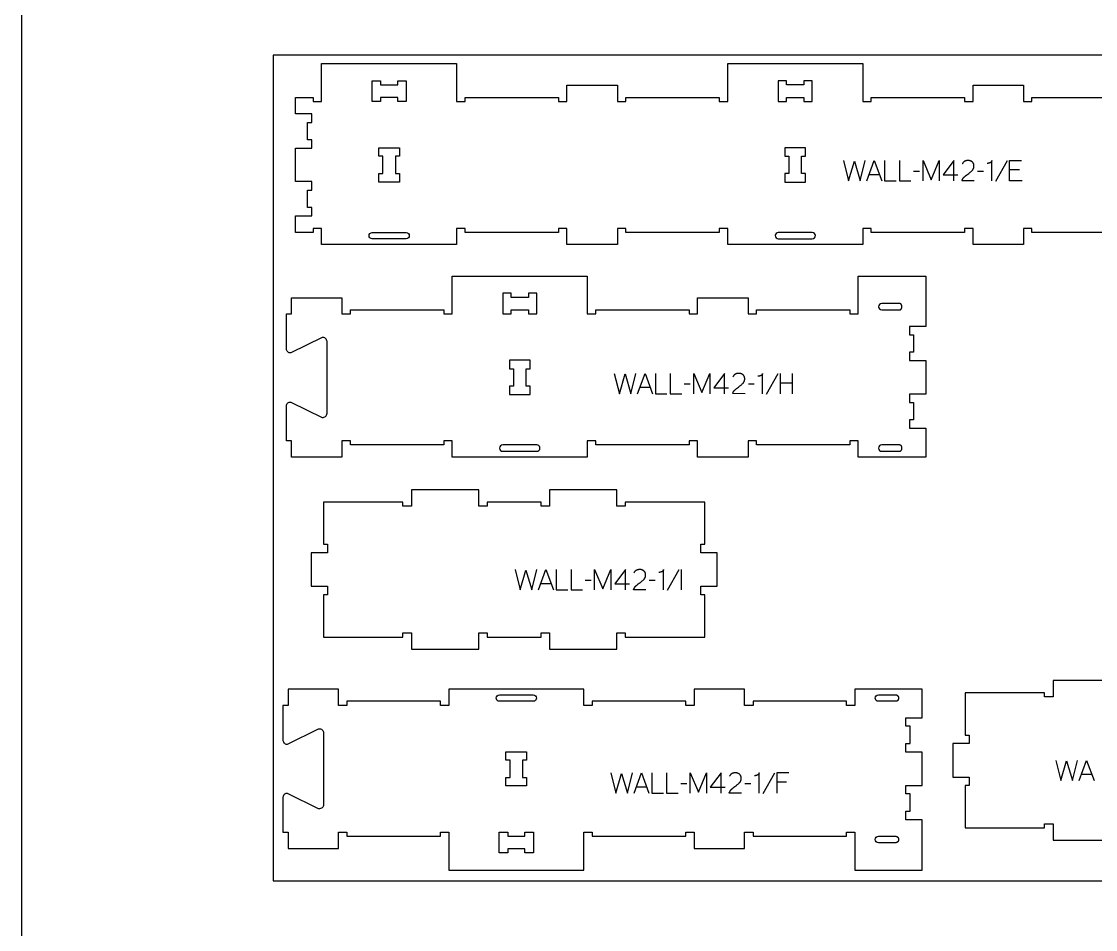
# Model space of a CAD drawing. Extents: x 0 to 4485, y 0 to 10771.
# Drawn here: x 0 to 1587, y 4278 to 5619 of the extents above; entities that cross this region are included whole.
import ezdxf

# ---------------------------------------------------------------- set-up
doc = ezdxf.new("R2010")
doc.units = 0
for name, color, linetype in [('0_SHEET_SPRUCEPLY_2440X122', 1, 'CONTINUOUS'), ('1_ANYTOOL_1MMDEEP_LABELS_S', 2, 'CONTINUOUS'), ('3_ANYTOOL_CUTTHROUGH_INSID', 4, 'CONTINUOUS'), ('4_ANYTOOL_CUTTHROUGH_OUTSI', 5, 'CONTINUOUS'), ('DONOTCUT', 7, 'CONTINUOUS')]:
    doc.layers.add(name, color=color, linetype=linetype)

msp = doc.modelspace()

# ---------------------------------------------------------------- linework, layer by layer
at = {"layer": '0_SHEET_SPRUCEPLY_2440X122'}
msp.add_lwpolyline([(371.7, 5569.4), (371.7, 4349.4), (2811.7, 4349.4), (2811.7, 5569.4)], close=True, dxfattribs=at)
at = {"layer": '1_ANYTOOL_1MMDEEP_LABELS_S', "color": 2}
for points in [[(1214.5, 5414), (1222.2, 5384), (1230.6, 5413.1), (1239.1, 5384), (1246.6, 5414)], [(1249.2, 5384), (1260.1, 5414), (1271.1, 5384)], [(1275.4, 5414), (1275.4, 5384), (1292.5, 5384)], [(1297.2, 5414), (1297.2, 5384), (1314.3, 5384)], [(1332.1, 5384), (1332.1, 5414), (1344.1, 5385.6), (1356.1, 5413.8), (1356.1, 5384)], [(1377.7, 5384), (1377.7, 5414), (1361.7, 5392.6)], [(1407.9, 5384), (1389.6, 5384.1), (1389.8, 5384.5), (1389.8, 5384.7), (1389.9, 5385), (1390, 5385.2), (1390.1, 5385.4), (1390.2, 5385.6), (1390.3, 5385.8), (1390.4, 5386), (1390.5, 5386.2), (1390.6, 5386.4), (1390.7, 5386.6), (1390.8, 5386.8), (1390.9, 5387), (1391.1, 5387.2), (1391.2, 5387.4), (1391.3, 5387.6), (1391.4, 5387.8), (1391.6, 5388), (1391.7, 5388.2), (1391.9, 5388.4), (1392, 5388.5), (1392.1, 5388.7), (1392.3, 5388.9), (1392.5, 5389.1), (1392.6, 5389.2), (1392.8, 5389.4), (1393, 5389.6), (1393.1, 5389.7), (1393.3, 5389.9), (1393.7, 5390.2), (1395.1, 5391.4), (1396.6, 5392.6), (1398.1, 5393.8), (1399.7, 5394.9), (1400.4, 5395.5), (1401.1, 5396), (1401.9, 5396.6), (1402.5, 5397.2), (1403.2, 5397.8), (1403.9, 5398.4), (1404.5, 5399), (1405.1, 5399.6), (1405.2, 5399.8), (1405.4, 5399.9), (1405.5, 5400.1), (1405.6, 5400.2), (1405.8, 5400.4), (1405.9, 5400.6), (1406, 5400.8), (1406.1, 5400.9), (1406.2, 5401.1), (1406.3, 5401.3), (1406.4, 5401.5), (1406.5, 5401.6), (1406.6, 5401.8), (1406.7, 5402), (1406.8, 5402.2), (1406.8, 5402.4), (1406.9, 5402.6), (1407, 5402.8), (1407, 5403), (1407.1, 5403.2), (1407.2, 5403.4), (1407.2, 5403.6), (1407.2, 5403.8), (1407.3, 5404), (1407.3, 5404.2), (1407.4, 5404.4), (1407.4, 5404.6), (1407.4, 5404.8), (1407.4, 5405.1), (1407.4, 5405.3), (1407.4, 5405.5), (1407.4, 5405.7), (1407.4, 5406), (1407.4, 5406.2), (1407.4, 5406.5), (1407.4, 5406.7), (1407.4, 5406.9), (1407.3, 5407.2), (1407.3, 5407.4), (1407.3, 5407.6), (1407.2, 5407.9), (1407.2, 5408.1), (1407.1, 5408.3), (1407.1, 5408.5), (1407, 5408.7), (1407, 5408.9), (1406.9, 5409.1), (1406.8, 5409.3), (1406.7, 5409.5), (1406.6, 5409.7), (1406.5, 5409.8), (1406.4, 5410), (1406.3, 5410.2), (1406.2, 5410.4), (1406.1, 5410.5), (1406, 5410.7), (1405.9, 5410.9), (1405.8, 5411), (1405.6, 5411.2), (1405.5, 5411.3), (1405.4, 5411.5), (1405.2, 5411.6), (1405.1, 5411.7), (1404.9, 5411.9), (1404.7, 5412), (1404.6, 5412.1), (1404.4, 5412.2), (1404.3, 5412.4), (1404.1, 5412.5), (1403.9, 5412.6), (1403.7, 5412.7), (1403.6, 5412.8), (1403.4, 5412.9), (1403.2, 5413), (1403, 5413.1), (1402.8, 5413.1), (1402.6, 5413.2), (1402.4, 5413.3), (1402.2, 5413.4), (1402, 5413.4), (1401.8, 5413.5), (1401.6, 5413.6), (1401.4, 5413.6), (1401.2, 5413.7), (1401, 5413.7), (1400.8, 5413.8), (1400.6, 5413.8), (1400.4, 5413.8), (1400.1, 5413.9), (1399.9, 5413.9), (1399.7, 5413.9), (1399.5, 5413.9), (1399.2, 5413.9), (1399, 5414), (1398.5, 5414), (1398.2, 5414), (1397.8, 5413.9), (1397.4, 5413.9), (1397.1, 5413.9), (1396.8, 5413.8), (1396.4, 5413.8), (1396.1, 5413.7), (1395.8, 5413.6), (1395.5, 5413.6), (1395.3, 5413.5), (1395.2, 5413.5), (1395, 5413.4), (1394.8, 5413.4), (1394.7, 5413.3), (1394.6, 5413.2), (1394.4, 5413.2), (1394.3, 5413.1), (1394.1, 5413.1), (1394, 5413), (1393.8, 5412.9), (1393.7, 5412.8), (1393.6, 5412.8), (1393.4, 5412.7), (1393.3, 5412.6), (1393.2, 5412.5), (1393.1, 5412.4), (1392.9, 5412.4), (1392.8, 5412.3), (1392.7, 5412.2), (1392.6, 5412.1), (1392.4, 5412), (1392.3, 5411.9), (1392.2, 5411.8), (1392.1, 5411.7), (1392, 5411.6), (1391.9, 5411.4), (1391.7, 5411.3), (1391.6, 5411.2), (1391.5, 5411.1), (1391.4, 5411), (1391.3, 5410.9), (1391.1, 5410.6), (1390.9, 5410.3), (1390.7, 5410.1), (1390.5, 5409.8), (1390.4, 5409.5), (1390.2, 5409.2), (1390, 5408.9)], [(1433.7, 5384), (1433.7, 5414), (1433.7, 5413.9), (1433.7, 5413.7), (1433.7, 5413.6), (1433.6, 5413.4), (1433.6, 5413.3), (1433.6, 5413.1), (1433.5, 5413), (1433.5, 5412.9), (1433.4, 5412.8), (1433.4, 5412.6), (1433.3, 5412.6), (1433.3, 5412.5), (1433.3, 5412.4), (1433.2, 5412.4), (1433.2, 5412.3), (1433.2, 5412.3), (1433.1, 5412.2), (1433.1, 5412.2), (1433.1, 5412.1), (1433, 5412), (1433, 5412), (1432.9, 5411.9), (1432.9, 5411.9), (1432.9, 5411.8), (1432.8, 5411.8), (1432.8, 5411.7), (1432.7, 5411.7), (1432.7, 5411.6), (1432.6, 5411.6), (1432.6, 5411.5), (1432.5, 5411.5), (1432.5, 5411.4), (1432.4, 5411.3), (1432.3, 5411.3), (1432.2, 5411.2), (1432.1, 5411.1), (1431.9, 5411), (1431.8, 5410.9), (1431.7, 5410.9), (1431.6, 5410.8), (1431.4, 5410.7), (1431.3, 5410.7), (1431.1, 5410.6), (1430.8, 5410.5), (1430.6, 5410.4), (1430.3, 5410.3), (1430, 5410.2), (1429.7, 5410.1), (1429.4, 5410), (1429.2, 5409.9), (1428.9, 5409.9), (1428.6, 5409.8), (1428.3, 5409.8), (1428.1, 5409.7), (1427.8, 5409.7), (1427.5, 5409.7), (1427.3, 5409.7), (1427, 5409.6), (1426.8, 5409.6)], [(1456.5, 5413.5), (1439.3, 5382.7)], [(1478.8, 5384), (1459.9, 5384), (1459.9, 5414), (1477.7, 5414)], [(1327, 5397.9), (1318.2, 5397.8)], [(1421.6, 5397.9), (1412.8, 5397.8)], [(1474.5, 5400), (1459.9, 5400)], [(1252.7, 5393.5), (1267.6, 5393.5)], [(1361.7, 5392.6), (1383.5, 5392.6)], [(875.7, 5099.4), (883.4, 5069.4), (891.8, 5098.5), (900.3, 5069.4), (907.8, 5099.4)], [(910.4, 5069.4), (921.3, 5099.4), (932.3, 5069.4)], [(936.6, 5099.4), (936.6, 5069.4), (953.7, 5069.4)], [(958.4, 5099.4), (958.4, 5069.4), (975.5, 5069.4)], [(993.3, 5069.4), (993.3, 5099.4), (1005.3, 5071), (1017.3, 5099.3), (1017.3, 5069.4)], [(1038.9, 5069.4), (1038.9, 5099.4), (1022.9, 5078.1)], [(1069.1, 5069.4), (1050.8, 5069.5), (1050.9, 5069.9), (1051, 5070.2), (1051.1, 5070.4), (1051.2, 5070.6), (1051.3, 5070.8), (1051.4, 5071), (1051.5, 5071.2), (1051.6, 5071.5), (1051.7, 5071.7), (1051.8, 5071.9), (1051.9, 5072.1), (1052, 5072.3), (1052.1, 5072.5), (1052.2, 5072.7), (1052.4, 5072.9), (1052.5, 5073.1), (1052.6, 5073.2), (1052.8, 5073.4), (1052.9, 5073.6), (1053, 5073.8), (1053.2, 5074), (1053.3, 5074.2), (1053.5, 5074.3), (1053.7, 5074.5), (1053.8, 5074.7), (1054, 5074.8), (1054.1, 5075), (1054.3, 5075.2), (1054.5, 5075.3), (1054.9, 5075.6), (1056.3, 5076.9), (1057.8, 5078), (1059.3, 5079.2), (1060.9, 5080.3), (1061.6, 5080.9), (1062.3, 5081.5), (1063.1, 5082), (1063.7, 5082.6), (1064.4, 5083.2), (1065.1, 5083.8), (1065.7, 5084.4), (1066.3, 5085), (1066.4, 5085.2), (1066.6, 5085.4), (1066.7, 5085.5), (1066.8, 5085.7), (1067, 5085.8), (1067.1, 5086), (1067.2, 5086.2), (1067.3, 5086.4), (1067.4, 5086.5), (1067.5, 5086.7), (1067.6, 5086.9), (1067.7, 5087.1), (1067.8, 5087.3), (1067.9, 5087.4), (1068, 5087.6), (1068, 5087.8), (1068.1, 5088), (1068.2, 5088.2), (1068.2, 5088.4), (1068.3, 5088.6), (1068.4, 5088.8), (1068.4, 5089), (1068.4, 5089.2), (1068.5, 5089.4), (1068.5, 5089.6), (1068.5, 5089.8), (1068.6, 5090.1), (1068.6, 5090.3), (1068.6, 5090.5), (1068.6, 5090.7), (1068.6, 5090.9), (1068.6, 5091.2), (1068.6, 5091.4), (1068.6, 5091.7), (1068.6, 5091.9), (1068.6, 5092.1), (1068.6, 5092.4), (1068.5, 5092.6), (1068.5, 5092.8), (1068.5, 5093.1), (1068.4, 5093.3), (1068.4, 5093.5), (1068.3, 5093.7), (1068.3, 5093.9), (1068.2, 5094.1), (1068.1, 5094.3), (1068.1, 5094.5), (1068, 5094.7), (1067.9, 5094.9), (1067.8, 5095.1), (1067.7, 5095.3), (1067.6, 5095.5), (1067.5, 5095.6), (1067.4, 5095.8), (1067.3, 5096), (1067.2, 5096.1), (1067.1, 5096.3), (1067, 5096.4), (1066.8, 5096.6), (1066.7, 5096.7), (1066.6, 5096.9), (1066.4, 5097), (1066.3, 5097.2), (1066.1, 5097.3), (1065.9, 5097.4), (1065.8, 5097.6), (1065.6, 5097.7), (1065.4, 5097.8), (1065.3, 5097.9), (1065.1, 5098), (1064.9, 5098.1), (1064.8, 5098.2), (1064.6, 5098.3), (1064.4, 5098.4), (1064.2, 5098.5), (1064, 5098.6), (1063.8, 5098.7), (1063.6, 5098.7), (1063.4, 5098.8), (1063.2, 5098.9), (1063, 5098.9), (1062.8, 5099), (1062.6, 5099.1), (1062.4, 5099.1), (1062.2, 5099.1), (1062, 5099.2), (1061.8, 5099.2), (1061.6, 5099.3), (1061.3, 5099.3), (1061.1, 5099.3), (1060.9, 5099.3), (1060.7, 5099.4), (1060.4, 5099.4), (1060.2, 5099.4), (1059.7, 5099.4), (1059.3, 5099.4), (1059, 5099.4), (1058.6, 5099.4), (1058.3, 5099.3), (1057.9, 5099.3), (1057.6, 5099.2), (1057.3, 5099.2), (1057, 5099.1), (1056.7, 5099), (1056.5, 5098.9), (1056.3, 5098.9), (1056.2, 5098.8), (1056, 5098.8), (1055.9, 5098.7), (1055.8, 5098.7), (1055.6, 5098.6), (1055.5, 5098.6), (1055.3, 5098.5), (1055.2, 5098.4), (1055, 5098.4), (1054.9, 5098.3), (1054.8, 5098.2), (1054.6, 5098.1), (1054.5, 5098), (1054.4, 5098), (1054.2, 5097.9), (1054.1, 5097.8), (1054, 5097.7), (1053.9, 5097.6), (1053.7, 5097.5), (1053.6, 5097.4), (1053.5, 5097.3), (1053.4, 5097.2), (1053.3, 5097.1), (1053.2, 5097), (1053.1, 5096.9), (1052.9, 5096.8), (1052.8, 5096.6), (1052.7, 5096.5), (1052.6, 5096.4), (1052.5, 5096.3), (1052.3, 5096), (1052.1, 5095.8), (1051.9, 5095.5), (1051.7, 5095.2), (1051.6, 5094.9), (1051.4, 5094.6), (1051.2, 5094.3)], [(1094.9, 5069.4), (1094.9, 5099.4), (1094.9, 5099.3), (1094.9, 5099.1), (1094.9, 5099), (1094.8, 5098.9), (1094.8, 5098.7), (1094.8, 5098.6), (1094.7, 5098.4), (1094.7, 5098.3), (1094.6, 5098.2), (1094.6, 5098.1), (1094.5, 5098), (1094.5, 5097.9), (1094.5, 5097.9), (1094.4, 5097.8), (1094.4, 5097.8), (1094.4, 5097.7), (1094.3, 5097.6), (1094.3, 5097.6), (1094.3, 5097.5), (1094.2, 5097.5), (1094.2, 5097.4), (1094.1, 5097.4), (1094.1, 5097.3), (1094.1, 5097.3), (1094, 5097.2), (1094, 5097.2), (1093.9, 5097.1), (1093.9, 5097.1), (1093.8, 5097), (1093.8, 5097), (1093.7, 5096.9), (1093.7, 5096.9), (1093.6, 5096.8), (1093.5, 5096.7), (1093.4, 5096.6), (1093.2, 5096.5), (1093.1, 5096.4), (1093, 5096.4), (1092.9, 5096.3), (1092.7, 5096.2), (1092.6, 5096.2), (1092.5, 5096.1), (1092.3, 5096), (1092, 5095.9), (1091.8, 5095.8), (1091.5, 5095.7), (1091.2, 5095.6), (1090.9, 5095.5), (1090.6, 5095.4), (1090.4, 5095.4), (1090.1, 5095.3), (1089.8, 5095.3), (1089.5, 5095.2), (1089.3, 5095.2), (1089, 5095.1), (1088.7, 5095.1), (1088.5, 5095.1), (1088.2, 5095.1), (1088, 5095.1)], [(1117.7, 5098.9), (1100.5, 5068.2)], [(1121.1, 5099.4), (1121.1, 5069.4)], [(1139.4, 5069.4), (1139.4, 5099.4)], [(913.9, 5079), (928.8, 5079)], [(988.2, 5083.3), (979.4, 5083.2)], [(1082.8, 5083.3), (1074, 5083.2)], [(1139.4, 5084.7), (1121.1, 5084.7)], [(1022.9, 5078.1), (1044.7, 5078.1)], [(729.3, 4809.5), (737, 4779.5), (745.4, 4808.6), (753.9, 4779.5), (761.4, 4809.5)], [(764, 4779.5), (774.9, 4809.5), (785.9, 4779.5)], [(790.2, 4809.5), (790.2, 4779.5), (807.3, 4779.5)], [(812, 4809.5), (812, 4779.5), (829.1, 4779.5)], [(846.9, 4779.5), (846.9, 4809.5), (858.9, 4781.1), (870.9, 4809.4), (870.9, 4779.5)], [(892.5, 4779.5), (892.5, 4809.6), (876.5, 4788.2)], [(922.7, 4779.6), (904.4, 4779.6), (904.5, 4780.1), (904.6, 4780.3), (904.7, 4780.5), (904.8, 4780.7), (904.9, 4780.9), (905, 4781.2), (905.1, 4781.4), (905.2, 4781.6), (905.3, 4781.8), (905.4, 4782), (905.5, 4782.2), (905.6, 4782.4), (905.7, 4782.6), (905.8, 4782.8), (906, 4783), (906.1, 4783.2), (906.2, 4783.4), (906.4, 4783.5), (906.5, 4783.7), (906.6, 4783.9), (906.8, 4784.1), (906.9, 4784.3), (907.1, 4784.4), (907.2, 4784.6), (907.4, 4784.8), (907.6, 4785), (907.7, 4785.1), (907.9, 4785.3), (908.1, 4785.4), (908.4, 4785.8), (909.9, 4787), (911.4, 4788.2), (912.9, 4789.3), (914.4, 4790.4), (915.2, 4791), (915.9, 4791.6), (916.6, 4792.2), (917.3, 4792.7), (918, 4793.3), (918.6, 4793.9), (919.3, 4794.5), (919.9, 4795.2), (920, 4795.3), (920.1, 4795.5), (920.3, 4795.6), (920.4, 4795.8), (920.5, 4796), (920.7, 4796.1), (920.8, 4796.3), (920.9, 4796.5), (921, 4796.6), (921.1, 4796.8), (921.2, 4797), (921.3, 4797.2), (921.4, 4797.4), (921.5, 4797.6), (921.6, 4797.7), (921.6, 4797.9), (921.7, 4798.1), (921.8, 4798.3), (921.8, 4798.5), (921.9, 4798.7), (921.9, 4798.9), (922, 4799.1), (922, 4799.3), (922.1, 4799.5), (922.1, 4799.8), (922.1, 4800), (922.2, 4800.2), (922.2, 4800.4), (922.2, 4800.6), (922.2, 4800.8), (922.2, 4801.1), (922.2, 4801.3), (922.2, 4801.5), (922.2, 4801.8), (922.2, 4802), (922.2, 4802.3), (922.2, 4802.5), (922.1, 4802.7), (922.1, 4803), (922.1, 4803.2), (922, 4803.4), (922, 4803.6), (921.9, 4803.8), (921.9, 4804), (921.8, 4804.2), (921.7, 4804.4), (921.7, 4804.6), (921.6, 4804.8), (921.5, 4805), (921.4, 4805.2), (921.3, 4805.4), (921.2, 4805.6), (921.1, 4805.7), (921, 4805.9), (920.9, 4806.1), (920.8, 4806.2), (920.7, 4806.4), (920.5, 4806.6), (920.4, 4806.7), (920.3, 4806.9), (920.1, 4807), (920, 4807.1), (919.8, 4807.3), (919.7, 4807.4), (919.5, 4807.5), (919.4, 4807.7), (919.2, 4807.8), (919, 4807.9), (918.9, 4808), (918.7, 4808.1), (918.5, 4808.2), (918.3, 4808.3), (918.2, 4808.4), (918, 4808.5), (917.8, 4808.6), (917.6, 4808.7), (917.4, 4808.8), (917.2, 4808.9), (917, 4808.9), (916.8, 4809), (916.6, 4809.1), (916.4, 4809.1), (916.2, 4809.2), (916, 4809.2), (915.8, 4809.3), (915.6, 4809.3), (915.4, 4809.4), (915.1, 4809.4), (914.9, 4809.4), (914.7, 4809.4), (914.5, 4809.5), (914.2, 4809.5), (914, 4809.5), (913.8, 4809.5), (913.3, 4809.5), (912.9, 4809.5), (912.6, 4809.5), (912.2, 4809.5), (911.9, 4809.4), (911.5, 4809.4), (911.2, 4809.3), (910.9, 4809.3), (910.6, 4809.2), (910.2, 4809.1), (910.1, 4809.1), (909.9, 4809), (909.8, 4809), (909.6, 4808.9), (909.5, 4808.9), (909.3, 4808.8), (909.2, 4808.7), (909, 4808.7), (908.9, 4808.6), (908.8, 4808.5), (908.6, 4808.5), (908.5, 4808.4), (908.4, 4808.3), (908.2, 4808.2), (908.1, 4808.2), (908, 4808.1), (907.8, 4808), (907.7, 4807.9), (907.6, 4807.8), (907.5, 4807.7), (907.3, 4807.6), (907.2, 4807.5), (907.1, 4807.4), (907, 4807.3), (906.9, 4807.2), (906.7, 4807.1), (906.6, 4807), (906.5, 4806.9), (906.4, 4806.8), (906.3, 4806.6), (906.2, 4806.5), (906.1, 4806.4), (905.9, 4806.2), (905.7, 4805.9), (905.5, 4805.6), (905.3, 4805.3), (905.2, 4805), (905, 4804.7), (904.8, 4804.4)], [(948.5, 4779.5), (948.5, 4809.6), (948.5, 4809.4), (948.5, 4809.3), (948.5, 4809.1), (948.4, 4809), (948.4, 4808.8), (948.3, 4808.7), (948.3, 4808.6), (948.3, 4808.4), (948.2, 4808.3), (948.1, 4808.2), (948.1, 4808.1), (948.1, 4808.1), (948.1, 4808), (948, 4807.9), (948, 4807.9), (948, 4807.8), (947.9, 4807.8), (947.9, 4807.7), (947.8, 4807.6), (947.8, 4807.6), (947.8, 4807.5), (947.7, 4807.5), (947.7, 4807.4), (947.6, 4807.4), (947.6, 4807.3), (947.6, 4807.3), (947.5, 4807.2), (947.5, 4807.2), (947.4, 4807.1), (947.4, 4807.1), (947.3, 4807), (947.3, 4807), (947.2, 4806.9), (947.1, 4806.8), (946.9, 4806.7), (946.8, 4806.6), (946.7, 4806.6), (946.6, 4806.5), (946.5, 4806.4), (946.3, 4806.3), (946.2, 4806.3), (946.1, 4806.2), (945.9, 4806.2), (945.6, 4806), (945.3, 4805.9), (945.1, 4805.8), (944.8, 4805.7), (944.5, 4805.6), (944.2, 4805.6), (943.9, 4805.5), (943.7, 4805.4), (943.4, 4805.4), (943.1, 4805.3), (942.9, 4805.3), (942.6, 4805.2), (942.3, 4805.2), (942.1, 4805.2), (941.8, 4805.2), (941.5, 4805.2)], [(971.2, 4809), (954.1, 4778.3)], [(974.8, 4809.5), (974.8, 4779.5)], [(841.8, 4793.4), (833, 4793.3)], [(936.4, 4793.4), (927.6, 4793.3)], [(767.5, 4789.1), (782.4, 4789.1)], [(876.5, 4788.2), (898.3, 4788.2)], [(1528.2, 4527.5), (1535.9, 4497.5), (1544.3, 4526.6), (1552.8, 4497.5), (1560.3, 4527.5)], [(1562.9, 4497.5), (1573.8, 4527.5), (1584.8, 4497.5)], [(870.6, 4509.1), (878.3, 4479.1), (886.7, 4508.2), (895.2, 4479.1), (902.7, 4509.1)], [(905.3, 4479.1), (916.2, 4509.1), (927.2, 4479.1)], [(931.5, 4509.1), (931.5, 4479.1), (948.6, 4479.1)], [(953.3, 4509.1), (953.3, 4479.1), (970.4, 4479.1)], [(988.2, 4479.1), (988.2, 4509.1), (1000.2, 4480.7), (1012.2, 4508.9), (1012.2, 4479.1)], [(1033.8, 4479.1), (1033.8, 4509.1), (1017.8, 4487.7)], [(1064, 4479.1), (1045.7, 4479.2), (1045.8, 4479.6), (1045.9, 4479.8), (1046, 4480.1), (1046.1, 4480.3), (1046.2, 4480.5), (1046.3, 4480.7), (1046.4, 4480.9), (1046.5, 4481.1), (1046.6, 4481.3), (1046.7, 4481.5), (1046.8, 4481.7), (1046.9, 4482), (1047, 4482.1), (1047.1, 4482.3), (1047.3, 4482.5), (1047.4, 4482.7), (1047.5, 4482.9), (1047.7, 4483.1), (1047.8, 4483.3), (1047.9, 4483.5), (1048.1, 4483.6), (1048.2, 4483.8), (1048.4, 4484), (1048.5, 4484.2), (1048.7, 4484.3), (1048.9, 4484.5), (1049, 4484.7), (1049.2, 4484.8), (1049.4, 4485), (1049.7, 4485.3), (1051.2, 4486.5), (1052.7, 4487.7), (1054.2, 4488.9), (1055.7, 4490), (1056.5, 4490.6), (1057.2, 4491.1), (1057.9, 4491.7), (1058.6, 4492.3), (1059.3, 4492.9), (1059.9, 4493.5), (1060.6, 4494.1), (1061.2, 4494.7), (1061.3, 4494.9), (1061.5, 4495), (1061.6, 4495.2), (1061.7, 4495.4), (1061.8, 4495.5), (1062, 4495.7), (1062.1, 4495.9), (1062.2, 4496), (1062.3, 4496.2), (1062.4, 4496.4), (1062.5, 4496.6), (1062.6, 4496.7), (1062.7, 4496.9), (1062.8, 4497.1), (1062.9, 4497.3), (1062.9, 4497.5), (1063, 4497.7), (1063.1, 4497.9), (1063.1, 4498.1), (1063.2, 4498.3), (1063.2, 4498.5), (1063.3, 4498.7), (1063.3, 4498.9), (1063.4, 4499.1), (1063.4, 4499.3), (1063.4, 4499.5), (1063.5, 4499.7), (1063.5, 4500), (1063.5, 4500.2), (1063.5, 4500.4), (1063.5, 4500.6), (1063.5, 4500.8), (1063.5, 4501.1), (1063.5, 4501.3), (1063.5, 4501.6), (1063.5, 4501.8), (1063.5, 4502.1), (1063.4, 4502.3), (1063.4, 4502.5), (1063.4, 4502.7), (1063.3, 4503), (1063.3, 4503.2), (1063.2, 4503.4), (1063.2, 4503.6), (1063.1, 4503.8), (1063, 4504), (1063, 4504.2), (1062.9, 4504.4), (1062.8, 4504.6), (1062.7, 4504.8), (1062.6, 4504.9), (1062.5, 4505.1), (1062.4, 4505.3), (1062.3, 4505.5), (1062.2, 4505.6), (1062.1, 4505.8), (1062, 4506), (1061.9, 4506.1), (1061.7, 4506.3), (1061.6, 4506.4), (1061.4, 4506.6), (1061.3, 4506.7), (1061.2, 4506.8), (1061, 4507), (1060.8, 4507.1), (1060.7, 4507.2), (1060.5, 4507.3), (1060.3, 4507.5), (1060.2, 4507.6), (1060, 4507.7), (1059.8, 4507.8), (1059.6, 4507.9), (1059.5, 4508), (1059.3, 4508.1), (1059.1, 4508.2), (1058.9, 4508.3), (1058.7, 4508.3), (1058.5, 4508.4), (1058.3, 4508.5), (1058.1, 4508.5), (1057.9, 4508.6), (1057.7, 4508.7), (1057.5, 4508.7), (1057.3, 4508.8), (1057.1, 4508.8), (1056.9, 4508.9), (1056.7, 4508.9), (1056.5, 4508.9), (1056.2, 4509), (1056, 4509), (1055.8, 4509), (1055.6, 4509), (1055.3, 4509.1), (1055.1, 4509.1), (1054.6, 4509.1), (1054.2, 4509.1), (1053.9, 4509.1), (1053.5, 4509), (1053.2, 4509), (1052.8, 4508.9), (1052.5, 4508.9), (1052.2, 4508.8), (1051.9, 4508.8), (1051.5, 4508.7), (1051.4, 4508.6), (1051.2, 4508.6), (1051.1, 4508.5), (1050.9, 4508.5), (1050.8, 4508.4), (1050.6, 4508.4), (1050.5, 4508.3), (1050.4, 4508.2), (1050.2, 4508.2), (1050.1, 4508.1), (1049.9, 4508), (1049.8, 4508), (1049.7, 4507.9), (1049.5, 4507.8), (1049.4, 4507.7), (1049.3, 4507.6), (1049.1, 4507.5), (1049, 4507.5), (1048.9, 4507.4), (1048.8, 4507.3), (1048.6, 4507.2), (1048.5, 4507.1), (1048.4, 4507), (1048.3, 4506.9), (1048.2, 4506.8), (1048.1, 4506.7), (1047.9, 4506.5), (1047.8, 4506.4), (1047.7, 4506.3), (1047.6, 4506.2), (1047.5, 4506.1), (1047.4, 4506), (1047.2, 4505.7), (1047, 4505.4), (1046.8, 4505.2), (1046.6, 4504.9), (1046.5, 4504.6), (1046.3, 4504.3), (1046.1, 4504)], [(1089.8, 4479.1), (1089.8, 4509.1), (1089.8, 4509), (1089.8, 4508.8), (1089.8, 4508.7), (1089.7, 4508.5), (1089.7, 4508.4), (1089.7, 4508.3), (1089.6, 4508.1), (1089.6, 4508), (1089.5, 4507.9), (1089.5, 4507.7), (1089.4, 4507.7), (1089.4, 4507.6), (1089.4, 4507.5), (1089.3, 4507.5), (1089.3, 4507.4), (1089.3, 4507.4), (1089.2, 4507.3), (1089.2, 4507.3), (1089.2, 4507.2), (1089.1, 4507.1), (1089.1, 4507.1), (1089, 4507), (1089, 4507), (1089, 4506.9), (1088.9, 4506.9), (1088.9, 4506.8), (1088.8, 4506.8), (1088.8, 4506.7), (1088.7, 4506.7), (1088.7, 4506.6), (1088.6, 4506.6), (1088.6, 4506.5), (1088.5, 4506.5), (1088.4, 4506.4), (1088.3, 4506.3), (1088.1, 4506.2), (1088, 4506.1), (1087.9, 4506), (1087.8, 4506), (1087.6, 4505.9), (1087.5, 4505.8), (1087.4, 4505.8), (1087.2, 4505.7), (1086.9, 4505.6), (1086.7, 4505.5), (1086.4, 4505.4), (1086.1, 4505.3), (1085.8, 4505.2), (1085.5, 4505.1), (1085.2, 4505), (1085, 4505), (1084.7, 4504.9), (1084.4, 4504.9), (1084.2, 4504.8), (1083.9, 4504.8), (1083.6, 4504.8), (1083.4, 4504.8), (1083.1, 4504.7), (1082.9, 4504.7)], [(1112.6, 4508.6), (1095.4, 4477.8)], [(1133.8, 4509.1), (1116.2, 4509.1), (1116.2, 4479.1)], [(1566.4, 4507.1), (1581.3, 4507.1)], [(983.1, 4493), (974.3, 4492.9)], [(1077.7, 4493), (1068.9, 4492.9)], [(1130.6, 4495.1), (1116.2, 4495.1)], [(908.8, 4488.6), (923.7, 4488.6)], [(1017.8, 4487.7), (1039.6, 4487.7)]]:
    msp.add_lwpolyline(points, dxfattribs=at)
at = {"layer": '3_ANYTOOL_CUTTHROUGH_INSID', "color": 4}
for points in [[(556, 5525.7), (556, 5531.7), (568.5, 5531.7), (568.5, 5501.2), (556, 5501.2), (556, 5507.2), (530.5, 5507.2), (530.5, 5501.2), (518, 5501.2), (518, 5531.7), (530.5, 5531.7), (530.5, 5525.7)], [(1156, 5525.7), (1130.5, 5525.7), (1130.5, 5531.7), (1118, 5531.7), (1118, 5501.2), (1130.5, 5501.2), (1130.5, 5507.2), (1156, 5507.2), (1156, 5501.2), (1168.5, 5501.2), (1168.5, 5531.7), (1156, 5531.7)], [(534, 5420.2), (528, 5420.2), (528, 5432.7), (558.5, 5432.7), (558.5, 5420.2), (552.5, 5420.2), (552.5, 5394.7), (558.5, 5394.7), (558.5, 5382.2), (528, 5382.2), (528, 5394.7), (534, 5394.7)], [(1134, 5420.2), (1134, 5394.7), (1128, 5394.7), (1128, 5382.2), (1158.5, 5382.2), (1158.5, 5394.7), (1152.5, 5394.7), (1152.5, 5420.2), (1158.5, 5420.2), (1158.5, 5432.7), (1128, 5432.7), (1128, 5420.2)], [(749, 5211.7), (723.5, 5211.7), (723.5, 5217.7), (711, 5217.7), (711, 5187.2), (723.5, 5187.2), (723.5, 5193.2), (749, 5193.2), (749, 5187.2), (761.5, 5187.2), (761.5, 5217.7), (749, 5217.7)], [(727, 5106.2), (727, 5080.7), (721, 5080.7), (721, 5068.2), (751.5, 5068.2), (751.5, 5080.7), (745.5, 5080.7), (745.5, 5106.2), (751.5, 5106.2), (751.5, 5118.7), (721, 5118.7), (721, 5106.2)], [(721.9, 4502.3), (721.9, 4527.8), (715.9, 4527.8), (715.9, 4540.3), (746.4, 4540.3), (746.4, 4527.8), (740.4, 4527.8), (740.4, 4502.3), (746.4, 4502.3), (746.4, 4489.8), (715.9, 4489.8), (715.9, 4502.3)], [(743.9, 4396.8), (718.4, 4396.8), (718.4, 4390.8), (705.9, 4390.8), (705.9, 4421.3), (718.4, 4421.3), (718.4, 4415.3), (743.9, 4415.3), (743.9, 4421.3), (756.4, 4421.3), (756.4, 4390.8), (743.9, 4390.8)]]:
    msp.add_lwpolyline(points, close=True, dxfattribs=at)
for points in [[(518.3, 5298.2, -1), (518.3, 5307.7), (568.3, 5307.7, -1), (568.3, 5298.2)], [(1118.3, 5298.2), (1168.3, 5298.2, 1), (1168.3, 5307.7), (1118.3, 5307.7, 1)], [(1271.3, 5202.7, 1), (1271.3, 5193.2), (1297, 5193.2), (1297.1, 5193.2), (1297.2, 5193.2), (1297.3, 5193.2), (1297.4, 5193.2), (1297.5, 5193.2), (1297.6, 5193.2), (1297.7, 5193.2), (1297.8, 5193.3), (1297.9, 5193.3), (1298, 5193.3), (1298.1, 5193.3), (1298.2, 5193.4), (1298.3, 5193.4), (1298.4, 5193.4), (1298.5, 5193.5), (1298.6, 5193.5), (1298.7, 5193.6), (1298.8, 5193.6), (1298.9, 5193.7), (1299, 5193.7), (1299, 5193.8), (1299.1, 5193.9), (1299.2, 5193.9), (1299.3, 5194), (1299.4, 5194.1), (1299.5, 5194.1), (1299.6, 5194.2), (1299.6, 5194.3), (1299.7, 5194.4), (1299.8, 5194.4), (1299.9, 5194.5), (1299.9, 5194.6), (1300, 5194.7), (1300.1, 5194.8), (1300.1, 5194.9), (1300.2, 5195), (1300.3, 5195.1), (1300.3, 5195.2), (1300.4, 5195.3), (1300.4, 5195.4), (1300.5, 5195.5), (1300.5, 5195.6), (1300.6, 5195.7), (1300.6, 5195.8), (1300.7, 5195.9), (1300.7, 5196), (1300.7, 5196.1), (1300.8, 5196.2), (1300.8, 5196.3), (1300.8, 5196.4), (1300.9, 5196.5), (1300.9, 5196.6), (1300.9, 5196.7), (1300.9, 5196.9), (1301, 5197), (1301, 5197.1), (1301, 5197.2), (1301, 5197.3), (1301, 5197.4), (1301, 5197.5), (1301, 5197.6), (1301, 5197.7), (1301, 5197.8), (1301, 5197.9), (1301, 5198), (1301, 5198.1), (1301, 5198.2), (1301, 5198.3), (1301, 5198.5), (1301, 5198.6), (1301, 5198.7), (1301, 5198.8), (1301, 5198.9), (1300.9, 5199), (1300.9, 5199.1), (1300.9, 5199.2), (1300.9, 5199.3), (1300.8, 5199.4), (1300.8, 5199.5), (1300.8, 5199.6), (1300.7, 5199.7), (1300.7, 5199.9), (1300.7, 5200), (1300.6, 5200.1), (1300.6, 5200.2), (1300.5, 5200.3), (1300.5, 5200.4), (1300.4, 5200.5), (1300.4, 5200.6), (1300.3, 5200.7), (1300.3, 5200.8), (1300.2, 5200.9), (1300.1, 5201), (1300.1, 5201.1), (1300, 5201.1), (1299.9, 5201.2), (1299.9, 5201.3), (1299.8, 5201.4), (1299.7, 5201.5), (1299.6, 5201.6), (1299.6, 5201.6), (1299.5, 5201.7), (1299.4, 5201.8), (1299.3, 5201.9), (1299.2, 5201.9), (1299.1, 5202), (1299, 5202.1), (1299, 5202.1), (1298.9, 5202.2), (1298.8, 5202.2), (1298.7, 5202.3), (1298.6, 5202.3), (1298.5, 5202.4), (1298.4, 5202.4), (1298.3, 5202.4), (1298.2, 5202.5), (1298.1, 5202.5), (1298, 5202.5), (1297.9, 5202.6), (1297.8, 5202.6), (1297.7, 5202.6), (1297.6, 5202.6), (1297.5, 5202.6), (1297.4, 5202.7), (1297.3, 5202.7), (1297.2, 5202.7), (1297.1, 5202.7), (1297, 5202.7)], [(711.3, 4984.2), (761.3, 4984.2, 1), (761.3, 4993.7), (711.3, 4993.7, 1)], [(1271.3, 4984.2), (1297, 4984.2), (1297.1, 4984.2), (1297.2, 4984.2), (1297.3, 4984.2), (1297.4, 4984.2), (1297.5, 4984.2), (1297.6, 4984.2), (1297.7, 4984.2), (1297.8, 4984.3), (1297.9, 4984.3), (1298, 4984.3), (1298.1, 4984.3), (1298.2, 4984.4), (1298.3, 4984.4), (1298.4, 4984.4), (1298.5, 4984.5), (1298.6, 4984.5), (1298.7, 4984.6), (1298.8, 4984.6), (1298.9, 4984.7), (1299, 4984.7), (1299, 4984.8), (1299.1, 4984.9), (1299.2, 4984.9), (1299.3, 4985), (1299.4, 4985.1), (1299.5, 4985.1), (1299.6, 4985.2), (1299.6, 4985.3), (1299.7, 4985.4), (1299.8, 4985.4), (1299.9, 4985.5), (1299.9, 4985.6), (1300, 4985.7), (1300.1, 4985.8), (1300.1, 4985.9), (1300.2, 4986), (1300.3, 4986.1), (1300.3, 4986.2), (1300.4, 4986.3), (1300.4, 4986.4), (1300.5, 4986.5), (1300.5, 4986.6), (1300.6, 4986.7), (1300.6, 4986.8), (1300.7, 4986.9), (1300.7, 4987), (1300.7, 4987.1), (1300.8, 4987.2), (1300.8, 4987.3), (1300.8, 4987.4), (1300.9, 4987.5), (1300.9, 4987.6), (1300.9, 4987.7), (1300.9, 4987.9), (1301, 4988), (1301, 4988.1), (1301, 4988.2), (1301, 4988.3), (1301, 4988.4), (1301, 4988.5), (1301, 4988.6), (1301, 4988.7), (1301, 4988.8), (1301, 4988.9), (1301, 4989), (1301, 4989.1), (1301, 4989.2), (1301, 4989.3), (1301, 4989.5), (1301, 4989.6), (1301, 4989.7), (1301, 4989.8), (1301, 4989.9), (1300.9, 4990), (1300.9, 4990.1), (1300.9, 4990.2), (1300.9, 4990.3), (1300.8, 4990.4), (1300.8, 4990.5), (1300.8, 4990.6), (1300.7, 4990.7), (1300.7, 4990.9), (1300.7, 4991), (1300.6, 4991.1), (1300.6, 4991.2), (1300.5, 4991.3), (1300.5, 4991.4), (1300.4, 4991.5), (1300.4, 4991.6), (1300.3, 4991.7), (1300.3, 4991.8), (1300.2, 4991.9), (1300.1, 4992), (1300.1, 4992.1), (1300, 4992.1), (1299.9, 4992.2), (1299.9, 4992.3), (1299.8, 4992.4), (1299.7, 4992.5), (1299.6, 4992.6), (1299.6, 4992.6), (1299.5, 4992.7), (1299.4, 4992.8), (1299.3, 4992.9), (1299.2, 4992.9), (1299.1, 4993), (1299, 4993.1), (1299, 4993.1), (1298.9, 4993.2), (1298.8, 4993.2), (1298.7, 4993.3), (1298.6, 4993.3), (1298.5, 4993.4), (1298.4, 4993.4), (1298.3, 4993.4), (1298.2, 4993.5), (1298.1, 4993.5), (1298, 4993.5), (1297.9, 4993.6), (1297.8, 4993.6), (1297.7, 4993.6), (1297.6, 4993.6), (1297.5, 4993.6), (1297.4, 4993.7), (1297.3, 4993.7), (1297.2, 4993.7), (1297.1, 4993.7), (1297, 4993.7), (1271.3, 4993.7, 1)], [(706.2, 4624.3), (756.2, 4624.3, -1), (756.2, 4614.8), (706.2, 4614.8, -1)], [(1266.2, 4624.3), (1291.9, 4624.3), (1292, 4624.3), (1292.1, 4624.3), (1292.2, 4624.3), (1292.3, 4624.3), (1292.4, 4624.3), (1292.5, 4624.2), (1292.6, 4624.2), (1292.7, 4624.2), (1292.8, 4624.2), (1292.9, 4624.2), (1293, 4624.1), (1293.1, 4624.1), (1293.2, 4624.1), (1293.3, 4624), (1293.4, 4624), (1293.5, 4623.9), (1293.6, 4623.9), (1293.7, 4623.8), (1293.8, 4623.8), (1293.9, 4623.7), (1293.9, 4623.7), (1294, 4623.6), (1294.1, 4623.6), (1294.2, 4623.5), (1294.3, 4623.4), (1294.4, 4623.3), (1294.5, 4623.3), (1294.5, 4623.2), (1294.6, 4623.1), (1294.7, 4623), (1294.8, 4622.9), (1294.8, 4622.9), (1294.9, 4622.8), (1295, 4622.7), (1295, 4622.6), (1295.1, 4622.5), (1295.2, 4622.4), (1295.2, 4622.3), (1295.3, 4622.2), (1295.3, 4622.1), (1295.4, 4622), (1295.4, 4621.9), (1295.5, 4621.8), (1295.5, 4621.7), (1295.6, 4621.6), (1295.6, 4621.5), (1295.6, 4621.4), (1295.7, 4621.3), (1295.7, 4621.2), (1295.7, 4621.1), (1295.8, 4620.9), (1295.8, 4620.8), (1295.8, 4620.7), (1295.8, 4620.6), (1295.9, 4620.5), (1295.9, 4620.4), (1295.9, 4620.3), (1295.9, 4620.2), (1295.9, 4620.1), (1295.9, 4620), (1295.9, 4619.9), (1295.9, 4619.8), (1295.9, 4619.7), (1295.9, 4619.5), (1295.9, 4619.4), (1295.9, 4619.3), (1295.9, 4619.2), (1295.9, 4619.1), (1295.9, 4619), (1295.9, 4618.9), (1295.9, 4618.8), (1295.9, 4618.7), (1295.9, 4618.6), (1295.8, 4618.5), (1295.8, 4618.4), (1295.8, 4618.3), (1295.8, 4618.1), (1295.7, 4618), (1295.7, 4617.9), (1295.7, 4617.8), (1295.6, 4617.7), (1295.6, 4617.6), (1295.6, 4617.5), (1295.5, 4617.4), (1295.5, 4617.3), (1295.4, 4617.2), (1295.4, 4617.1), (1295.3, 4617), (1295.3, 4616.9), (1295.2, 4616.8), (1295.2, 4616.7), (1295.1, 4616.6), (1295, 4616.5), (1295, 4616.4), (1294.9, 4616.3), (1294.8, 4616.2), (1294.8, 4616.1), (1294.7, 4616.1), (1294.6, 4616), (1294.5, 4615.9), (1294.5, 4615.8), (1294.4, 4615.7), (1294.3, 4615.7), (1294.2, 4615.6), (1294.1, 4615.5), (1294, 4615.5), (1293.9, 4615.4), (1293.9, 4615.4), (1293.8, 4615.3), (1293.7, 4615.2), (1293.6, 4615.2), (1293.5, 4615.2), (1293.4, 4615.1), (1293.3, 4615.1), (1293.2, 4615), (1293.1, 4615), (1293, 4615), (1292.9, 4614.9), (1292.8, 4614.9), (1292.7, 4614.9), (1292.6, 4614.9), (1292.5, 4614.8), (1292.4, 4614.8), (1292.3, 4614.8), (1292.2, 4614.8), (1292.1, 4614.8), (1292, 4614.8), (1291.9, 4614.8), (1266.2, 4614.8, -1)], [(1266.2, 4405.8, -1), (1266.2, 4415.3), (1291.9, 4415.3), (1292, 4415.3), (1292.1, 4415.3), (1292.2, 4415.3), (1292.3, 4415.3), (1292.4, 4415.3), (1292.5, 4415.2), (1292.6, 4415.2), (1292.7, 4415.2), (1292.8, 4415.2), (1292.9, 4415.2), (1293, 4415.1), (1293.1, 4415.1), (1293.2, 4415.1), (1293.3, 4415), (1293.4, 4415), (1293.5, 4414.9), (1293.6, 4414.9), (1293.7, 4414.8), (1293.8, 4414.8), (1293.9, 4414.7), (1293.9, 4414.7), (1294, 4414.6), (1294.1, 4414.6), (1294.2, 4414.5), (1294.3, 4414.4), (1294.4, 4414.3), (1294.5, 4414.3), (1294.5, 4414.2), (1294.6, 4414.1), (1294.7, 4414), (1294.8, 4413.9), (1294.8, 4413.9), (1294.9, 4413.8), (1295, 4413.7), (1295, 4413.6), (1295.1, 4413.5), (1295.2, 4413.4), (1295.2, 4413.3), (1295.3, 4413.2), (1295.3, 4413.1), (1295.4, 4413), (1295.4, 4412.9), (1295.5, 4412.8), (1295.5, 4412.7), (1295.6, 4412.6), (1295.6, 4412.5), (1295.6, 4412.4), (1295.7, 4412.3), (1295.7, 4412.2), (1295.7, 4412.1), (1295.8, 4411.9), (1295.8, 4411.8), (1295.8, 4411.7), (1295.8, 4411.6), (1295.9, 4411.5), (1295.9, 4411.4), (1295.9, 4411.3), (1295.9, 4411.2), (1295.9, 4411.1), (1295.9, 4411), (1295.9, 4410.9), (1295.9, 4410.8), (1295.9, 4410.7), (1295.9, 4410.5), (1295.9, 4410.4), (1295.9, 4410.3), (1295.9, 4410.2), (1295.9, 4410.1), (1295.9, 4410), (1295.9, 4409.9), (1295.9, 4409.8), (1295.9, 4409.7), (1295.9, 4409.6), (1295.8, 4409.5), (1295.8, 4409.4), (1295.8, 4409.3), (1295.8, 4409.1), (1295.7, 4409), (1295.7, 4408.9), (1295.7, 4408.8), (1295.6, 4408.7), (1295.6, 4408.6), (1295.6, 4408.5), (1295.5, 4408.4), (1295.5, 4408.3), (1295.4, 4408.2), (1295.4, 4408.1), (1295.3, 4408), (1295.3, 4407.9), (1295.2, 4407.8), (1295.2, 4407.7), (1295.1, 4407.6), (1295, 4407.5), (1295, 4407.4), (1294.9, 4407.3), (1294.8, 4407.2), (1294.8, 4407.1), (1294.7, 4407.1), (1294.6, 4407), (1294.5, 4406.9), (1294.5, 4406.8), (1294.4, 4406.7), (1294.3, 4406.7), (1294.2, 4406.6), (1294.1, 4406.5), (1294, 4406.5), (1293.9, 4406.4), (1293.9, 4406.4), (1293.8, 4406.3), (1293.7, 4406.2), (1293.6, 4406.2), (1293.5, 4406.2), (1293.4, 4406.1), (1293.3, 4406.1), (1293.2, 4406), (1293.1, 4406), (1293, 4406), (1292.9, 4405.9), (1292.8, 4405.9), (1292.7, 4405.9), (1292.6, 4405.9), (1292.5, 4405.8), (1292.4, 4405.8), (1292.3, 4405.8), (1292.2, 4405.8), (1292.1, 4405.8), (1292, 4405.8), (1291.9, 4405.8)]]:
    msp.add_lwpolyline(points, format="xyb", close=True, dxfattribs=at)
at = {"layer": '4_ANYTOOL_CUTTHROUGH_OUTSI', "color": 5}
for points in [[(1631, 5307.7), (1493, 5307.7), (1493, 5313.7), (1480.5, 5313.7), (1480.5, 5289.7), (1406, 5289.7), (1406, 5313.7), (1393.5, 5313.7), (1393.5, 5307.7), (1255.5, 5307.7), (1255.5, 5313.7), (1243, 5313.7), (1243, 5289.7), (1043.5, 5289.7), (1043.5, 5313.7), (1031, 5313.7), (1031, 5307.7), (893, 5307.7), (893, 5313.7), (880.5, 5313.7), (880.5, 5289.7), (806, 5289.7), (806, 5313.7), (793.5, 5313.7), (793.5, 5307.7), (655.5, 5307.7), (655.5, 5313.7), (643, 5313.7), (643, 5289.7), (443.5, 5289.7), (443.5, 5313.7), (431, 5313.7), (431, 5307.7), (431, 5307.7), (404.8, 5307.7), (404.8, 5332.2), (428.8, 5332.2), (428.8, 5344.7), (422.8, 5344.7), (422.8, 5370.2), (428.8, 5370.2), (428.8, 5382.7), (404.8, 5382.7), (404.8, 5432.2), (428.8, 5432.2), (428.8, 5444.7), (422.8, 5444.7), (422.8, 5470.2), (428.8, 5470.2), (428.8, 5482.7), (404.8, 5482.7), (404.8, 5507.2), (431, 5507.2), (431, 5501.2), (443.5, 5501.2), (443.5, 5501.4), (443.5, 5557.2), (643, 5557.2), (643, 5501.4), (643, 5501.2), (655.5, 5501.2), (655.5, 5507.2), (793.5, 5507.2), (793.5, 5501.2), (806, 5501.2), (806, 5525.2), (880.5, 5525.2), (880.5, 5501.2), (893, 5501.2), (893, 5507.2), (1031, 5507.2), (1031, 5501.2), (1043.5, 5501.2), (1043.5, 5501.4), (1043.5, 5557.2), (1243, 5557.2), (1243, 5501.4), (1243, 5501.2), (1255.5, 5501.2), (1255.5, 5507.2), (1393.5, 5507.2), (1393.5, 5501.2), (1406, 5501.2), (1406, 5525.2), (1480.5, 5525.2), (1480.5, 5501.2), (1493, 5501.2), (1493, 5507.2), (1631, 5507.2)], [(1623.7, 4645.3), (1524.2, 4645.3), (1524.2, 4621.3), (1511.7, 4621.3), (1511.7, 4627.3), (1394.2, 4627.3), (1394.2, 4564.8), (1400.2, 4564.8), (1400.2, 4552.3), (1376.2, 4552.3), (1376.2, 4502.8), (1400.2, 4502.8), (1400.2, 4490.3), (1394.2, 4490.3), (1394.2, 4427.8), (1511.7, 4427.8), (1511.7, 4433.8), (1524.2, 4433.8), (1524.2, 4409.8), (1623.7, 4409.8)]]:
    msp.add_lwpolyline(points, dxfattribs=at)
for points in [[(398.2, 5129.8, -0.461531), (391.5, 5135.5), (391.5, 5187.2), (399, 5187.2), (399, 5211.2), (473.5, 5211.2), (473.5, 5187.2), (486, 5187.2), (486, 5193.2), (624, 5193.2), (624, 5187.2), (636.5, 5187.2), (636.5, 5187.4), (636.5, 5243.2), (836, 5243.2), (836, 5187.4), (836, 5187.2), (848.5, 5187.2), (848.5, 5193.2), (986.5, 5193.2), (986.5, 5187.2), (999, 5187.2), (999, 5211.2), (1073.5, 5211.2), (1073.5, 5187.2), (1086, 5187.2), (1086, 5193.2), (1224, 5193.2), (1224, 5187.2), (1236.5, 5187.2), (1236.5, 5187.4), (1236.5, 5243.2), (1336, 5243.2), (1336, 5168.7), (1312.3, 5168.7), (1312, 5168.7), (1312, 5156.2), (1318, 5156.2), (1318, 5130.7), (1312, 5130.7), (1312, 5118.2), (1312.3, 5118.2), (1336, 5118.2), (1336, 5068.7), (1312.3, 5068.7), (1312, 5068.7), (1312, 5056.2), (1318, 5056.2), (1318, 5030.7), (1312, 5030.7), (1312, 5018.2), (1336, 5018.2), (1336, 4975.7), (1236.5, 4975.7), (1236.5, 4999.7), (1224, 4999.7), (1224, 4993.7), (1086, 4993.7), (1086, 4999.7), (1073.5, 4999.7), (1073.5, 4975.7), (999, 4975.7), (999, 4999.7), (986.5, 4999.7), (986.5, 4993.7), (848.5, 4993.7), (848.5, 4999.7), (836, 4999.7), (836, 4975.7), (636.5, 4975.7), (636.5, 4999.7), (624, 4999.7), (624, 4993.7), (486, 4993.7), (486, 4999.7), (473.5, 4999.7), (473.5, 4999.4), (473.5, 4975.7), (399, 4975.7), (399, 4999.7), (391.5, 4999.7), (391.5, 5051.3), (391.5, 5051.3, -0.461531), (398.2, 5057), (444.2, 5034.4), (444.2, 5034.3), (444.3, 5034.3), (444.3, 5034.3, 0.220464), (449.3, 5035.7, 0.220464), (451.5, 5040.5), (451.5, 5146.3, 0.220464), (449.3, 5151.1, 0.220464), (444.3, 5152.5), (444.2, 5152.5), (444.2, 5152.5), (398.2, 5129.8)], [(843.4, 4614.8), (843.4, 4608.8), (830.9, 4608.8), (830.9, 4632.8), (631.4, 4632.8), (631.4, 4609), (631.4, 4608.8), (618.9, 4608.8), (618.9, 4614.8), (480.9, 4614.8), (480.9, 4608.8), (468.4, 4608.8), (468.4, 4609), (468.4, 4632.8), (393.9, 4632.8), (393.9, 4609), (393.9, 4608.8), (386.4, 4608.8), (386.4, 4557.1), (386.4, 4557.1, 0.461531), (393.1, 4551.5), (439.1, 4574.1), (439.1, 4574.1), (439.2, 4574.1), (439.2, 4574.1, -0.220464), (444.2, 4572.7, -0.220464), (446.4, 4568), (446.4, 4462.1, -0.463455), (439.2, 4456), (439.1, 4456), (439.1, 4456), (393.1, 4478.6), (393.1, 4478.6, 0.461531), (386.4, 4473), (386.4, 4421.3), (393.9, 4421.3), (393.9, 4397.3), (468.4, 4397.3), (468.4, 4421.3), (480.9, 4421.3), (480.9, 4415.3), (618.9, 4415.3), (618.9, 4421.3), (631.4, 4421.3), (631.4, 4421), (631.4, 4365.3), (830.9, 4365.3), (830.9, 4421.3), (843.4, 4421.3), (843.4, 4415.3), (981.4, 4415.3), (981.4, 4421.3), (993.9, 4421.3), (993.9, 4397.3), (1068.4, 4397.3), (1068.4, 4421.3), (1080.9, 4421.3), (1080.9, 4415.3), (1218.9, 4415.3), (1218.9, 4421.3), (1231.4, 4421.3), (1231.4, 4365.3), (1330.9, 4365.3), (1330.9, 4439.8), (1306.9, 4439.8), (1306.9, 4452.3), (1312.9, 4452.3), (1312.9, 4477.8), (1306.9, 4477.8), (1306.9, 4490.3), (1330.9, 4490.3), (1330.9, 4539.8), (1306.9, 4539.8), (1306.9, 4552.3), (1312.9, 4552.3), (1312.9, 4577.8), (1306.9, 4577.8), (1306.9, 4590.3), (1330.9, 4590.3), (1330.9, 4632.8), (1231.4, 4632.8), (1231.4, 4608.8), (1218.9, 4608.8), (1218.9, 4614.8), (1080.9, 4614.8), (1080.9, 4608.8), (1068.4, 4608.8), (1068.4, 4632.8), (993.9, 4632.8), (993.9, 4608.8), (981.4, 4608.8), (981.4, 4614.8), (843.4, 4614.8)]]:
    msp.add_lwpolyline(points, format="xyb", close=True, dxfattribs=at)
msp.add_lwpolyline([(576.2, 4691.8), (675.7, 4691.8), (675.7, 4715.8), (688.2, 4715.8), (688.2, 4709.8), (767.7, 4709.8), (767.7, 4715.8), (780.2, 4715.8), (780.2, 4691.8), (879.7, 4691.8), (879.7, 4715.8), (892.2, 4715.8), (892.2, 4709.8), (1009.7, 4709.8), (1009.7, 4772.3), (1003.7, 4772.3), (1003.7, 4784.8), (1027.7, 4784.8), (1027.7, 4834.3), (1003.7, 4834.3), (1003.7, 4846.8), (1009.7, 4846.8), (1009.7, 4909.3), (892.2, 4909.3), (892.2, 4903.3), (879.7, 4903.3), (879.7, 4927.3), (780.2, 4927.3), (780.2, 4903.3), (767.7, 4903.3), (767.7, 4909.3), (688.2, 4909.3), (688.2, 4903.3), (675.7, 4903.3), (675.7, 4927.3), (576.2, 4927.3), (576.2, 4903.3), (563.7, 4903.3), (563.7, 4909.3), (446.2, 4909.3), (446.2, 4846.8), (452.2, 4846.8), (452.2, 4834.3), (428.2, 4834.3), (428.2, 4784.8), (452.2, 4784.8), (452.2, 4772.3), (446.2, 4772.3), (446.2, 4709.8), (563.7, 4709.8), (563.7, 4715.8), (576.2, 4715.8)], close=True, dxfattribs=at)
at = {"layer": 'DONOTCUT'}
msp.add_lwpolyline([(0, 0), (3183.4, 0), (3183.4, 7593.4), (0, 7593.4)], close=True, dxfattribs=at)

doc.saveas('drawing.dxf')
